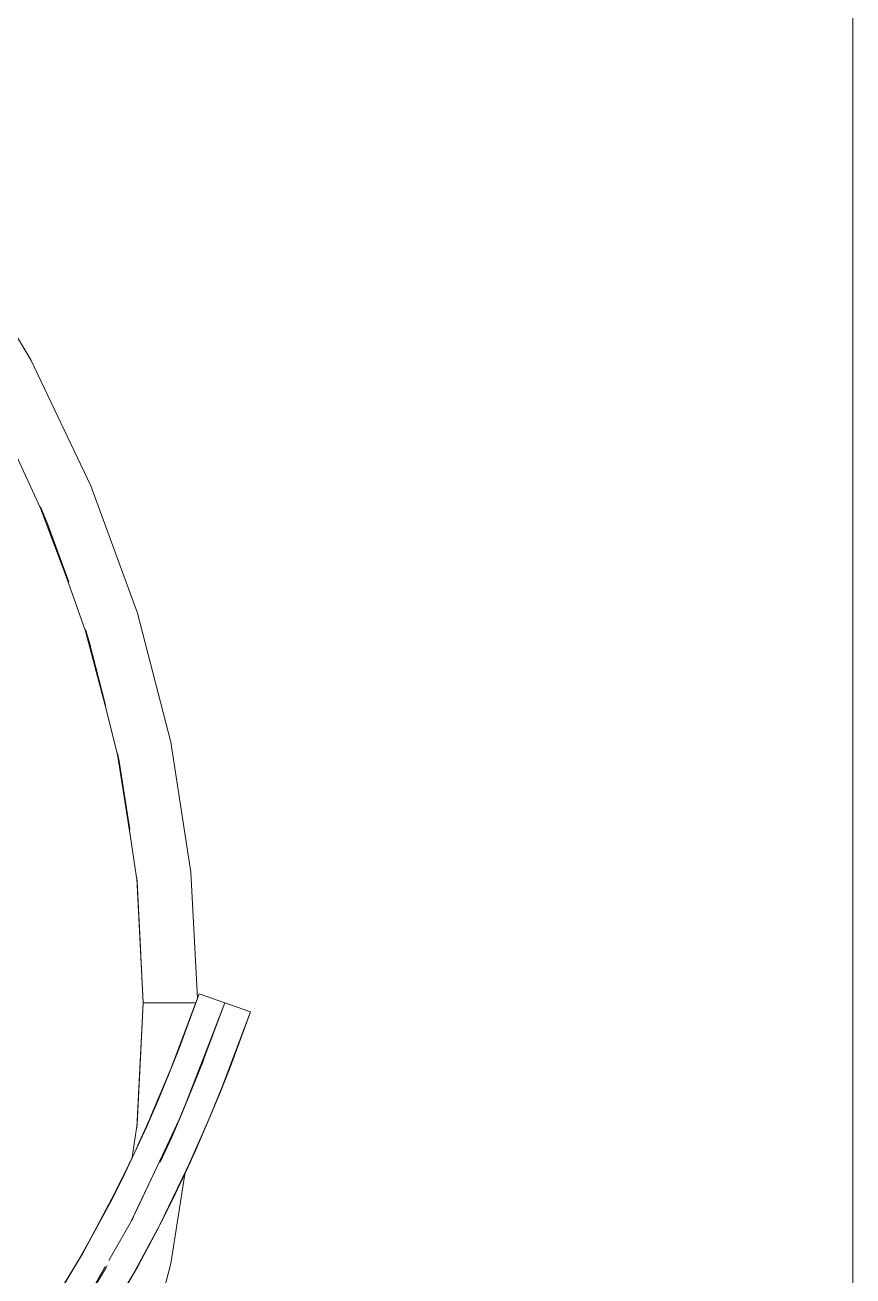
# Model space of a CAD drawing. Header units: inches. Extents: x -578 to 1873, y 397 to 1812.
# Drawn here: x 903.33 to 933.81, y 895.14 to 941.18 of the extents above; entities that cross this region are included whole.
import ezdxf

# ---------------------------------------------------------------- set-up
doc = ezdxf.new("R2010")
doc.units = ezdxf.units.IN
doc.header["$MEASUREMENT"] = 0
doc.layers.add('A-GENM', color=13, linetype='Continuous', lineweight=9)
doc.layers.add('A-WALL', color=113, linetype='Continuous', lineweight=13)

# ---------------------------------------------------------------- blocks, each defined once
blk = doc.blocks.new('3D Cad File Example_dwg_Parapet Cap Bandstand - Parapet Cap Bandstand-1996151-_3D_-3524-Level 1')
at = {"layer": 'A-WALL'}
blk.add_line((36.125, -92.356), (36.125, -302.025), dxfattribs=at)
blk = doc.blocks.new('3D Cad File Example_dwg_AC_Bandstand Canopy - AC_Bandstand Canopy-1783121-_3D_-3560-Level 1')
at = {"layer": 'A-GENM'}
for p, q in [((103.196, 28.147), (105.865, 23.639)), ((105.865, 23.639), (108.063, 19.03)), ((104.519, 21.889), (106.462, 17.669)), ((108.063, 19.03), (109.781, 14.342)), ((106.462, 17.669), (106.217, 18.254)), ((106.232, 18.169), (107.197, 15.592)), ((108.009, 13.301), (106.462, 17.669)), ((106.462, 17.669), (107.252, 15.492)), ((111.012, 9.594), (109.781, 14.342)), ((108.009, 13.301), (107.871, 13.745)), ((107.874, 13.681), (108.598, 10.95)), ((109.115, 8.89), (108.009, 13.301)), ((108.009, 13.301), (108.611, 10.953)), ((111.753, 4.807), (111.012, 9.594)), ((109.051, 9.146), (109.532, 6.097)), ((109.115, 8.89), (109.053, 9.189)), ((109.779, 4.452), (109.115, 8.89)), ((109.115, 8.89), (109.498, 6.377)), ((111.992, 0.156), (111.753, 4.807)), ((110, 0), (109.759, 4.58)), ((109.779, 4.452), (109.763, 4.602)), ((110, 0), (109.779, 4.452)), ((109.911, 1.781), (109.779, 4.452)), ((110, 0), (109.759, -4.58)), ((109.779, -4.452), (110, 0)), ((111.934, 0), (110, 0)), ((109.779, -4.452), (109.911, -1.781)), ((109.595, -5.677), (109.779, -4.452)), ((109.779, -4.452), (109.763, -4.602)), ((111.012, -9.594), (111.522, -6.299)), ((111.012, -9.594), (109.781, -14.342))]:
    blk.add_line(p, q, dxfattribs=at)
blk = doc.blocks.new('3D Cad File Example_dwg_AC_Bandstand Canopy Rib Centerplane - AC_Bandstand Canopy Rib Centerplane-1775948-_3D_-3561-Level 1')
at = {"layer": 'A-GENM'}
for p, q in [((-207.605, -253.15), (-208.626, -254.863)), ((-207.677, -253.279), (-208.598, -254.897)), ((-208.667, -254.934), (-208.626, -254.863)), ((-209.608, -256.671), (-208.725, -255.12)), ((-209.565, -256.587), (-210.508, -258.583)), ((-210.508, -258.583), (-209.687, -256.839)), ((-209.668, -256.798), (-209.608, -256.671)), ((-209.565, -256.587), (-209.608, -256.671)), ((-209.565, -256.587), (-209.539, -256.539)), ((-210.508, -258.583), (-211.407, -260.495)), ((-210.621, -258.741), (-211.045, -259.663)), ((-212.061, -262.085), (-211.045, -259.663)), ((-211.045, -259.663), (-211.407, -260.495)), ((-211.221, -260.066), (-211.045, -259.663)), ((-212.061, -262.085), (-211.407, -260.495)), ((-212.204, -262.547), (-211.469, -260.653)), ((-212.061, -262.085), (-213, -264.6)), ((-212.209, -262.481), (-212.061, -262.085)), ((-212.037, -262.024), (-212.061, -262.085)), ((-212.204, -262.547), (-213, -264.6)), ((-213, -264.6), (-212.204, -262.547))]:
    blk.add_line(p, q, dxfattribs=at)
blk = doc.blocks.new('3D Cad File Example_dwg-2744-Level 1')
at = {"layer": 'A-WALL'}
for p, q in [((10.942, -267.221), (12.057, -264.268)), ((11.329, -266.241), (12.057, -264.268)), ((11.329, -266.241), (12.057, -264.268)), ((12.057, -264.268), (11.447, -265.907)), ((12.057, -264.268), (13.943, -264.932)), ((12.941, -267.589), (13.943, -264.932)), ((13.204, -266.938), (13.943, -264.932)), ((13.204, -266.938), (13.943, -264.932)), ((13.943, -264.932), (13.259, -266.794)), ((10.543, -268.183), (11.329, -266.241)), ((10.942, -267.221), (11.329, -266.241)), ((13.204, -266.938), (12.405, -268.914)), ((13.204, -266.938), (12.811, -267.934)), ((13.025, -267.397), (13.259, -266.794)), ((10.27, -268.795), (11.009, -267.032)), ((10.543, -268.183), (10.942, -267.221)), ((13.003, -267.453), (12.811, -267.934)), ((13.025, -267.397), (12.978, -267.511)), ((12.998, -267.462), (13.025, -267.397)), ((13.025, -267.397), (12.999, -267.461)), ((13.003, -267.453), (13.042, -267.348)), ((13.003, -267.453), (13.042, -267.348)), ((13.025, -267.397), (13.003, -267.453)), ((13.063, -267.296), (13.025, -267.397)), ((13.025, -267.397), (13.063, -267.296)), ((10.736, -267.704), (10.765, -267.634)), ((12.811, -267.934), (11.89, -270.095)), ((12.811, -267.934), (12.405, -268.914)), ((12.811, -267.934), (12.585, -268.474)), ((12.811, -267.934), (12.933, -267.609)), ((9.693, -270.09), (10.543, -268.183)), ((10.543, -268.183), (10.124, -269.145)), ((12.622, -268.389), (12.523, -268.633)), ((12.19, -269.413), (12.523, -268.633)), ((10.124, -269.145), (9.242, -271.033)), ((9.693, -270.09), (10.124, -269.145)), ((9.791, -269.857), (10.191, -268.973)), ((10.124, -269.145), (10.109, -269.179)), ((12.405, -268.914), (11.542, -270.858)), ((12.405, -268.914), (11.89, -270.095)), ((12.279, -269.203), (12.191, -269.413)), ((9.876, -269.676), (9.946, -269.523)), ((12.191, -269.413), (11.89, -270.095)), ((12.098, -269.623), (12.132, -269.548)), ((12.106, -269.606), (12.132, -269.548)), ((12.205, -269.373), (12.132, -269.548)), ((12.132, -269.548), (12.191, -269.413)), ((12.14, -269.522), (12.191, -269.413)), ((9.693, -270.09), (8.777, -271.959)), ((9.693, -270.09), (9.242, -271.033)), ((10.61, -272.767), (11.89, -270.095)), ((11.89, -270.095), (11.425, -271.09)), ((11.89, -270.095), (11.542, -270.858)), ((11.731, -270.448), (11.888, -270.095)), ((9.505, -270.47), (9.445, -270.596)), ((11.378, -271.206), (11.731, -270.448)), ((9.242, -271.033), (7.791, -273.783)), ((9.242, -271.033), (8.777, -271.959)), ((9.249, -270.995), (8.871, -271.749)), ((9.242, -271.033), (9.121, -271.269)), ((9.27, -270.975), (9.242, -271.033)), ((10.61, -272.767), (11.542, -270.858)), ((11.378, -271.206), (11.467, -271.011)), ((11.378, -271.206), (11.467, -271.011)), ((8.955, -271.595), (8.772, -271.954)), ((11.339, -271.274), (11.083, -271.821)), ((11.378, -271.206), (11.164, -271.648)), ((11.378, -271.206), (11.198, -271.575)), ((11.243, -271.479), (11.378, -271.206)), ((8.777, -271.959), (7.788, -273.788)), ((7.791, -273.783), (8.777, -271.959)), ((10.61, -272.767), (11.083, -271.821)), ((10.735, -272.522), (11.083, -271.821)), ((10.902, -272.168), (11.083, -271.821)), ((10.426, -273.123), (10.735, -272.522)), ((10.735, -272.522), (10.696, -272.596)), ((10.735, -272.522), (10.703, -272.58)), ((10.835, -272.317), (10.735, -272.522)), ((10.735, -272.522), (10.767, -272.453)), ((10.82, -272.351), (10.878, -272.236)), ((10.61, -272.767), (9.605, -274.638)), ((9.793, -274.302), (10.61, -272.767)), ((10.426, -273.123), (10.553, -272.874)), ((10.426, -273.123), (10.505, -272.964)), ((8.211, -273.006), (7.483, -274.3)), ((7.791, -273.783), (7.975, -273.447)), ((10.426, -273.123), (9.962, -273.995)), ((10.426, -273.123), (10.185, -273.565)), ((10.426, -273.123), (10.189, -273.558)), ((6.158, -276.452), (7.791, -273.783)), ((6.723, -275.573), (7.788, -273.788)), ((7.791, -273.783), (7.651, -274.023)), ((7.791, -273.783), (7.788, -273.788)), ((9.793, -274.302), (10.203, -273.513)), ((10.13, -273.665), (9.793, -274.302)), ((9.793, -274.302), (8.764, -276.013)), ((9.793, -274.302), (9.605, -274.638)), ((9.652, -274.553), (9.793, -274.302)), ((9.847, -274.2), (9.962, -273.995)), ((8.522, -276.469), (9.605, -274.638))]:
    blk.add_line(p, q, dxfattribs=at)
for name, p in [('3D Cad File Example_dwg_Parapet Cap Bandstand - Parapet Cap Bandstand-1996151-_3D_-3524-Level 1', (0, 0)), ('3D Cad File Example_dwg_AC_Bandstand Canopy - AC_Bandstand Canopy-1783121-_3D_-3560-Level 1', (-100, -264.6))]:
    blk.add_blockref(name, p)
at = {"rotation": 180}
blk.add_blockref('3D Cad File Example_dwg_AC_Bandstand Canopy Rib Centerplane - AC_Bandstand Canopy Rib Centerplane-1775948-_3D_-3561-Level 1', (-200, -529.2), dxfattribs=at)

msp = doc.modelspace()

# ---------------------------------------------------------------- block references
at = {"layer": 'A-WALL', "color": 30, "lineweight": 9}
msp.add_blockref('3D Cad File Example_dwg-2744-Level 1', (897.689, 1169.788), dxfattribs=at)

doc.saveas('drawing.dxf')
